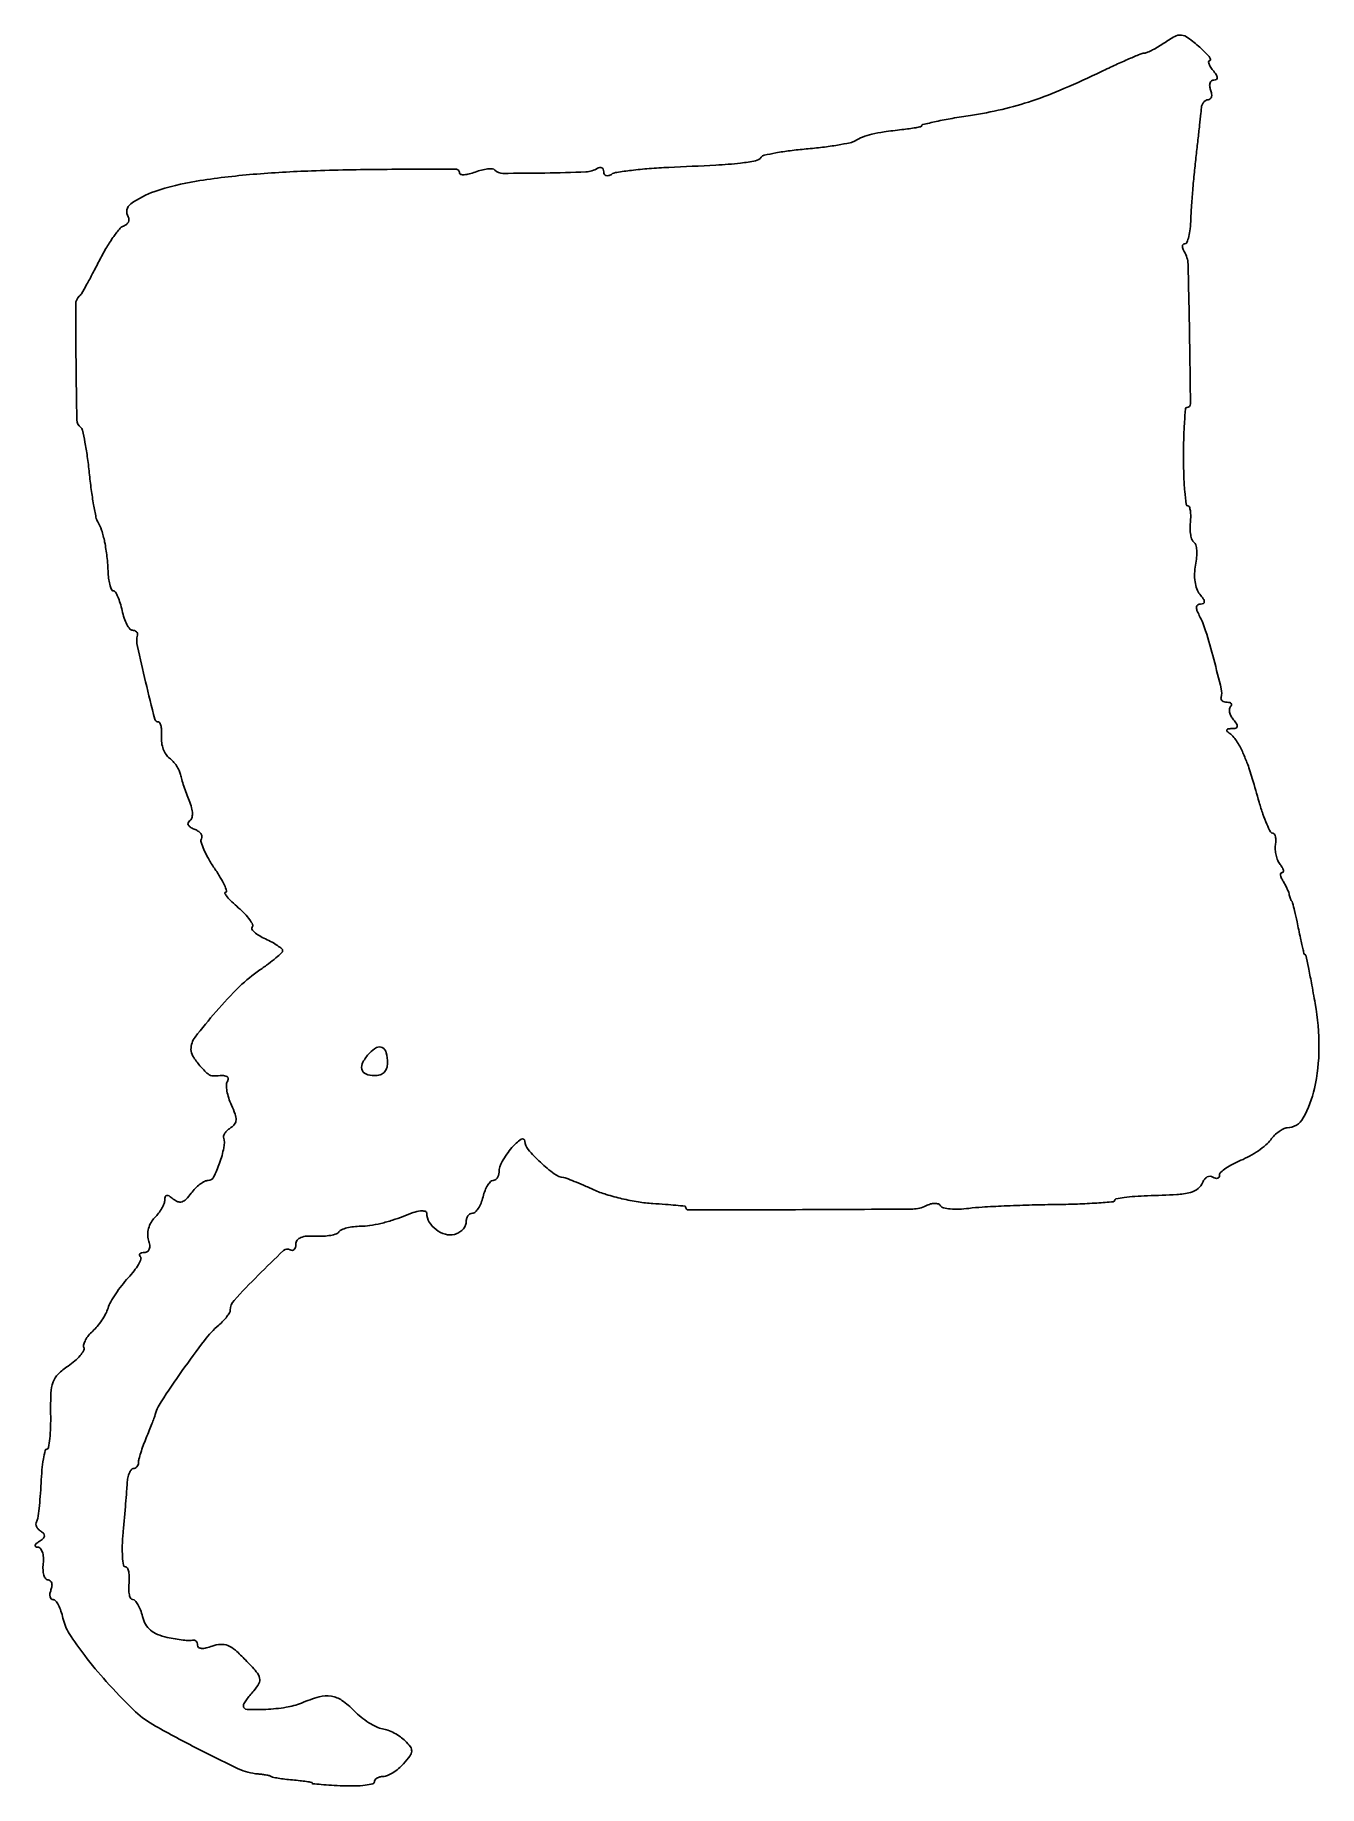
# Model space of a CAD drawing. Extents: x 0 to 196, y 1 to 268.
import ezdxf

# ---------------------------------------------------------------- set-up
doc = ezdxf.new("R2010")
doc.units = 0

msp = doc.modelspace()

# ---------------------------------------------------------------- linework, layer by layer
for points in [[(172.472506, 266.618403, -0.017491), (171.643951, 266.080244, -0.017875), (170.785674, 265.605431, -0.017946), (170.012997, 265.247622, -0.068044), (169.5, 265.110104, 0.06545), (168.864438, 264.943245, 0.004686), (167.178125, 264.236578, 0.006523), (165.179523, 263.345862, 0.004879), (163, 262.314319, -0.011616), (157.255476, 259.689634, -0.020463), (152.380936, 257.830152, -0.023054), (147.805064, 256.527158, -0.02121), (143, 255.608535, 0.00704), (140.208829, 255.15648, 0.010318), (137.768699, 254.673822, 0.004008), (135.686877, 254.199688, 0.347799), (135.5, 253.963529, -0.360165), (135.430326, 253.879351, -0.003689), (134.61875, 253.731158, -0.009623), (133.650234, 253.580831, -0.005846), (132.5, 253.438577, 0.008154), (129.793205, 253.091123, 0.022585), (127.907851, 252.73022, 0.031832), (126.503965, 252.29911, 0.04937), (125.369319, 251.736606, -0.089049), (124.609105, 251.431843, -0.009277), (122.711271, 251.076507, -0.011282), (120.415227, 250.743635, -0.008805), (117.90841, 250.482486, 0.009803), (115.44395, 250.220778, 0.014169), (113.279329, 249.885348, 0.00977), (111.513467, 249.524423, 0.178215), (111.039091, 249.217759, -0.184312), (110.175513, 248.673839, -0.022015), (107.903925, 248.322338, -0.01409), (104.125369, 248.014391, -0.002411), (96.9269, 247.666304, 0.008239), (93.940521, 247.486985, 0.010941), (91.232683, 247.219854, 0.008431), (88.993868, 246.911029, 0.100243), (88.1769, 246.60933, -0.071983), (87.726605, 246.413695, -0.147721), (87.345714, 246.424052, -0.188962), (87.094274, 246.633281, -0.126481), (87, 247, 0.094967), (86.926908, 247.381357, 0.173057), (86.720008, 247.616567, 0.172603), (86.410494, 247.668038, 0.09441), (86.046836, 247.528946, -0.128917), (84.29586, 246.99276, -0.005969), (78.026451, 246.812169, -0.00449), (71.615177, 246.761653, -0.198626), (70.401516, 247.265151, 0.182915), (70.011927, 247.4408, 0.040688), (69.268537, 247.426233, 0.037149), (68.359477, 247.265328, 0.028475), (67.397177, 246.960907, -0.027417), (66.477729, 246.667902, -0.050818), (65.704171, 246.549303, -0.078853), (65.179075, 246.605597, -0.338791), (65, 246.839549, 0.414754), (64.42379, 247.414697, 0.001339), (53.257659, 247.364209, 0.006841), (42.422523, 247.137927, 0.012112), (33.5, 246.612792, 0.018527), (24.830919, 245.566941, 0.042879), (18.472415, 243.991905, 0.073835), (14.829961, 242.11443, 0.393928), (14.430499, 240.112456, -0.134935), (14.542636, 239.730162, -0.124171), (14.449105, 239.330703, -0.105569), (14.156603, 238.974444, -0.076798), (13.710244, 238.719052, 0.131556), (13.075785, 238.258383, 0.018165), (12.087045, 236.943745, 0.019796), (11.012123, 235.262769, 0.01559), (9.979477, 233.364267, -0.004782), (8.998745, 231.464508, -0.00663), (8.080946, 229.782003, -0.004305), (7.282062, 228.390753, -0.079655), (6.960325, 228, 0.215123), (6.416666, 226.795615, 0.002572), (6.460051, 217.965873, 0.002472), (6.59282, 209.116107, 0.228736), (7.161512, 207.995672, -0.176554), (7.449573, 207.546166, -0.00818), (7.822812, 205.742408, -0.012721), (8.182606, 203.544256, -0.008709), (8.483814, 201.033193, 0.007678), (8.784254, 198.484069, 0.010073), (9.141073, 196.167352, 0.007852), (9.506881, 194.251494, 0.088845), (9.793372, 193.537521, -0.064345), (10.362799, 192.296916, -0.025502), (10.829125, 190.476704, -0.022518), (11.17536, 188.257617, -0.016062), (11.370413, 185.75, 0.023016), (11.46714, 184.696166, 0.03623), (11.656468, 183.807813, 0.040913), (11.899895, 183.169221, 0.288861), (12.168365, 183, -0.263655), (12.467748, 182.830339, -0.030483), (12.837032, 182.11875, -0.030321), (13.198701, 181.149461, -0.020078), (13.5, 180, 0.027524), (13.819532, 178.850988, 0.039605), (14.235766, 177.88125, 0.04518), (14.68121, 177.193748, 0.230346), (15.079455, 177, -0.08325), (15.418276, 176.943192, -0.113331), (15.680272, 176.779687, -0.128197), (15.823975, 176.535636, -0.124991), (15.832109, 176.25, 0.109171), (15.827422, 174.541827, 0.005574), (17.076155, 169.107972, 0.002807), (18.481876, 163.428818, 0.343234), (19.032957, 163, -0.295703), (19.265472, 162.849314, -0.054528), (19.429937, 162.339062, -0.043115), (19.515123, 161.61231, -0.026486), (19.495758, 160.75, 0.058189), (19.534033, 159.813137, 0.050057), (19.784867, 158.85914, 0.052565), (20.197675, 158.030474, 0.092282), (20.718689, 157.472605, -0.049616), (21.273658, 156.971284, -0.035759), (21.789268, 156.314429, -0.036347), (22.19311, 155.611321, -0.06274), (22.407174, 154.972605, 0.022652), (22.58976, 154.23722, 0.007938), (22.916338, 153.198203, 0.007863), (23.312231, 152.065124, 0.009116), (23.725468, 151, -0.030828), (24.096912, 149.903739, -0.061132), (24.227453, 148.996693, -0.086509), (24.123164, 148.314798, -0.171348), (23.79026, 147.889163, 0.171071), (23.567423, 147.60457, 0.21099), (23.59758, 147.272081, 0.123627), (23.915644, 146.932259, 0.051556), (24.479536, 146.646226, -0.053826), (25.071755, 146.342446, -0.084058), (25.490389, 145.953052, -0.115653), (25.674926, 145.543747, -0.188914), (25.607608, 145.174113, 0.219111), (25.542522, 144.644015, 0.025838), (25.972927, 143.503658, 0.027085), (26.66357, 142.132923, 0.018994), (27.580277, 140.66705, -0.013832), (28.480809, 139.25957, -0.026571), (29.109226, 138.076837, -0.032011), (29.444502, 137.215647, -0.506867), (29.286051, 136.998779, 0.566789), (29.183747, 136.827316, 0.049573), (29.533499, 136.307642, 0.028874), (30.23767, 135.550529, 0.013396), (31.232243, 134.647688, -0.022602), (32.235391, 133.702806, -0.037172), (32.98227, 132.808474, -0.043811), (33.418722, 132.070218, -0.318055), (33.353017, 131.68635, 0.34382), (33.313131, 131.363931, 0.075278), (33.693502, 130.902601, 0.049249), (34.406105, 130.380189, 0.02667), (35.370774, 129.876926, -0.017441), (36.37752, 129.375116, -0.025254), (37.225658, 128.857708, -0.023091), (37.856852, 128.383377, -0.22671), (37.993167, 128.089485, -0.205427), (37.84649, 127.758198, -0.011113), (36.972162, 126.981169, -0.015847), (35.852963, 126.089679, -0.010774), (34.527, 125.144281, 0.044484), (31.428282, 122.603671, 0.020136), (27.828323, 118.776904, 0.014546), (24.633366, 114.870228, 0.165595), (24, 113.010275, 0.142354), (24.304035, 111.964034, 0.035635), (25.372584, 110.519405, 0.033774), (26.610198, 109.25735, 0.201206), (27.464286, 108.964286, -0.016169), (28.80267, 109.01012, -0.101747), (29.46863, 108.8745, -0.295589), (29.679745, 108.560751, -0.143742), (29.546313, 108.074936, 0.146717), (29.404138, 107.545221, 0.036661), (29.496753, 106.644185, 0.034294), (29.760914, 105.584375, 0.02868), (30.18044, 104.503322, -0.021663), (30.741064, 103.116669, -0.090758), (30.883656, 102.232343, -0.150497), (30.672878, 101.596095, -0.099973), (30.107734, 101.066583, 0.04001), (29.63033, 100.715897, 0.049807), (29.25211, 100.316151, 0.058129), (29.018824, 99.928796, 0.168397), (28.990389, 99.621548, -0.110784), (29.024028, 97.997589, -0.035254), (28.373805, 95.652121, -0.030624), (27.461464, 93.507044, -0.284154), (26.641304, 93, 0.119432), (26.082239, 92.864527, 0.042126), (25.37856, 92.42367, 0.038913), (24.657107, 91.788775, 0.036722), (24.027406, 91.038024, -0.036359), (23.278829, 90.144229, -0.122837), (22.63689, 89.744929, -0.16788), (22.004705, 89.757986, -0.085058), (21.306647, 90.160469, 0.026327), (20.675846, 90.630209, 0.169345), (20.296535, 90.727846, 0.307448), (20.07354, 90.547474, 0.073663), (20, 90.051016, -0.093044), (19.893908, 89.485831, -0.035304), (19.549404, 88.757247, -0.033461), (19.053062, 87.998278, -0.034849), (18.466056, 87.323199, 0.069061), (17.906, 86.582638, 0.061077), (17.540179, 85.686543, 0.06254), (17.407702, 84.750996, 0.080947), (17.533444, 83.894628, -0.048233), (17.701235, 83.111019, -0.109651), (17.638783, 82.512001, -0.16393), (17.358524, 82.14125, -0.150763), (16.900721, 82, 0.048539), (16.468306, 81.957923, 0.144982), (16.207617, 81.821554, 0.260505), (16.147946, 81.622463, 0.142684), (16.274144, 81.392523, -0.293684), (16.36038, 80.995898, -0.039762), (15.982945, 80.187251, -0.035521), (15.325403, 79.199199, -0.02245), (14.429775, 78.142523, 0.021669), (13.444761, 76.984064, 0.018749), (12.512505, 75.688741, 0.019163), (11.756494, 74.450147, 0.050949), (11.345918, 73.5, -0.044531), (10.981116, 72.625184, -0.025942), (10.400057, 71.646875, -0.025781), (9.710875, 70.720029, -0.039274), (9.013472, 70, 0.040032), (8.387918, 69.352191, 0.04745), (7.912523, 68.646875, 0.054081), (7.64216, 67.989497, 0.153744), (7.653406, 67.5, -0.214839), (7.605059, 66.993556, -0.046173), (7.086893, 66.253275, -0.040463), (6.273905, 65.437782, -0.028976), (5.246887, 64.660085, 0.046716), (3.744139, 63.436031, 0.11105), (2.967472, 62.231473, 0.077273), (2.629992, 60.542874, 0.014827), (2.588112, 57.410085, -0.01144), (2.574437, 55.335832, -0.018936), (2.456643, 53.589212, -0.013524), (2.274435, 52.219527, -0.36829), (2.016824, 52, 0.348996), (1.746056, 51.784794, 0.014168), (1.481564, 50.475594, 0.019455), (1.258921, 48.800035, 0.011901), (1.120631, 46.810533, -0.007556), (0.996525, 44.768774, -0.010209), (0.818792, 42.927675, -0.007512), (0.616927, 41.403529, -0.102071), (0.425608, 40.879631, 0.149562), (0.33737, 40.54341, 0.098681), (0.431885, 40.152102, 0.081954), (0.695287, 39.764819, 0.064192), (1.090451, 39.444098, -0.074313), (1.525237, 39.076448, -0.220943), (1.632491, 38.711202, -0.171994), (1.427154, 38.326175, -0.043884), (0.856763, 37.890313, 0.03192), (0.385718, 37.547875, 0.152705), (0.207088, 37.272419, 0.364954), (0.290089, 37.090301, 0.107799), (0.612487, 37.015313, -0.222447), (1.01635, 36.819462, -0.090215), (1.317567, 36.270123, -0.06554), (1.474273, 35.458459, -0.042316), (1.450543, 34.5, 0.03858), (1.419685, 33.542405, 0.061209), (1.556038, 32.734375, 0.085064), (1.826283, 32.187763, 0.239931), (2.195045, 32, -0.174158), (2.534968, 31.877896, -0.149527), (2.745582, 31.559375, -0.104697), (2.783862, 31.074203, -0.059196), (2.638374, 30.5, 0.050889), (2.48261, 29.925396, 0.092538), (2.493044, 29.440625, 0.141905), (2.661728, 29.122844, 0.202937), (2.95193, 29, -0.227951), (3.335881, 28.815362, -0.046212), (3.763045, 28.166142, -0.040276), (4.160876, 27.24852, -0.028101), (4.464565, 26.161333, 0.087691), (5.428069, 23.824916, 0.022324), (7.78728, 20.454516, 0.020229), (11.081031, 16.510574, 0.01306), (15.191789, 12.20604, 0.066107), (18.18061, 9.932605, 0.010661), (24.625235, 6.437485, 0.009361), (31.231319, 3.190025, 0.08981), (34.25, 2.390113, -0.012356), (34.938481, 2.317832, -0.016442), (35.559375, 2.216233, -0.013732), (36.064169, 2.102006, -0.137208), (36.25, 1.994936, 0.154266), (36.458485, 1.883918, 0.006294), (37.307813, 1.737602, 0.010476), (38.332393, 1.596286, 0.007184), (39.5, 1.47708, -0.006765), (40.650227, 1.360621, -0.011136), (41.61875, 1.227386, -0.004899), (42.420939, 1.090695, -0.362826), (42.5, 0.996086, 0.386313), (42.583544, 0.904092, 0.002038), (43.895313, 0.782917, 0.007136), (45.428678, 0.669601, 0.004297), (47.25, 0.576818, 0.016055), (49.071021, 0.558249, 0.026514), (50.604688, 0.673376, 0.024926), (51.755396, 0.880135, 0.349011), (52, 1.187876, -0.162376), (52.103326, 1.497656, -0.09622), (52.395097, 1.761439, -0.077559), (52.830604, 1.939644, -0.058465), (53.345012, 2, 0.103879), (53.983976, 2.134197, 0.036682), (54.814947, 2.574615, 0.034515), (55.683627, 3.207577, 0.034147), (56.460304, 3.956137, 0.022891), (57.427344, 5.12833, 0.145453), (57.692903, 5.844389, 0.177082), (57.497151, 6.514342, 0.037666), (56.69218, 7.450677, 0.044403), (55.962195, 8.061367, 0.030424), (55.039031, 8.623652, 0.030739), (54.075214, 9.05961, 0.05302), (53.224751, 9.283471, -0.075397), (52.31775, 9.56598, -0.028657), (51.158005, 10.214324, -0.027594), (49.957645, 11.075319, -0.03026), (48.897863, 12.038931, 0.046143), (47.054082, 13.611522, 0.117589), (45.432401, 14.258979, 0.103535), (43.563841, 14.145645, 0.031101), (40.853106, 13.219884, -0.058212), (38.515595, 12.560391, -0.028494), (35.432066, 12.24564, -0.020931), (32.5637, 12.237337, -0.402848), (32, 12.823439, -0.13765), (32.082638, 13.117925, -0.015551), (32.465251, 13.704136, -0.017904), (32.977282, 14.384479, -0.013649), (33.583835, 15.092636, 0.054703), (34.376929, 16.188959, 0.196693), (34.485408, 17.028212, 0.113565), (33.978453, 17.987779, 0.013238), (32.333835, 19.793725, 0.022867), (30.783557, 21.266947, 0.080333), (29.616416, 21.988756, 0.114134), (28.516207, 22.173383, 0.074219), (27.25, 21.904573, -0.030369), (26.32502, 21.621846, -0.073279), (25.614205, 21.557969, -0.135091), (25.172978, 21.706752, -0.249229), (25, 22.032224, 0.079428), (24.943444, 22.385999, 0.11653), (24.779688, 22.653658, 0.136761), (24.535459, 22.79281, 0.130895), (24.25, 22.78874, -0.08655), (23.789269, 22.74163, -0.011233), (22.801093, 22.834032, -0.012816), (21.623859, 23.001531, -0.010388), (20.370744, 23.239591, -0.043329), (18.887166, 23.690588, -0.081162), (17.816638, 24.337673, -0.090158), (17.079539, 25.239347, -0.064985), (16.601692, 26.450851, 0.029247), (16.295027, 27.427044, 0.041051), (15.902077, 28.251188, 0.047163), (15.486017, 28.832472, 0.217149), (15.118461, 29, -0.273257), (14.814706, 29.179402, -0.070121), (14.603399, 29.734375, -0.051606), (14.505463, 30.542039, -0.031732), (14.549457, 31.5, 0.031201), (14.594469, 32.457987, 0.050828), (14.499542, 33.265625, 0.06881), (14.292874, 33.821468, 0.276064), (13.994164, 34, -0.369737), (13.692323, 34.258548, -0.022179), (13.550745, 35.542187, -0.024689), (13.523399, 37.23707, -0.014739), (13.649797, 39.25, 0.001266), (13.845323, 41.425, 0.001235), (14.03148, 43.61875, 0.001216), (14.18553, 45.546232, 0.004634), (14.267577, 46.75, -0.033593), (14.376688, 47.611733, -0.049981), (14.596101, 48.339062, -0.063149), (14.883409, 48.842026, -0.235639), (15.2, 49, 0.116114), (15.505151, 49.071833, 0.100489), (15.765, 49.274627, 0.093181), (15.939422, 49.577873, 0.084235), (16, 49.9349, -0.064093), (16.067904, 50.462453, -0.011372), (16.342573, 51.422109, -0.012139), (16.719738, 52.538575, -0.010672), (17.166206, 53.6849, 0.002121), (17.622447, 54.79957, 0.002797), (18.028418, 55.819939, 0.002024), (18.36031, 56.678112, 0.027034), (18.463747, 57, -0.081013), (19.442345, 59.199966, -0.008168), (22.675184, 63.960553, -0.00991), (26.065857, 68.584624, -0.05015), (28.25, 70.916293, 0.022413), (28.919952, 71.556448, 0.027134), (29.485938, 72.216179, 0.027452), (29.89238, 72.810378, 0.137107), (30, 73.195469, -0.188423), (30.578833, 74.676931, -0.009381), (34.257091, 78.518235, -0.007283), (38.125922, 82.297978, -0.340503), (39.15508, 82.404155, 0.151103), (39.475522, 82.32109, 0.191592), (39.751805, 82.446096, 0.131102), (39.938513, 82.782576, 0.061545), (40, 83.280218, -0.17001), (40.206951, 83.87127, -0.129759), (40.761017, 84.283041, -0.079602), (41.69964, 84.495082, -0.030692), (43.03891, 84.497685, 0.026592), (44.240518, 84.490177, 0.034175), (45.337922, 84.617211, 0.036452), (46.204092, 84.844333, 0.173693), (46.597927, 85.15845, -0.157486), (46.980324, 85.483699, -0.036394), (47.793293, 85.752795, -0.034105), (48.81961, 85.93819, -0.02764), (49.936893, 86, 0.039599), (51.273605, 86.106032, 0.018119), (52.991711, 86.444567, 0.017812), (54.784726, 86.933859, 0.023444), (56.377876, 87.51342, -0.018605), (57.899274, 88.083604, -0.048951), (59.033768, 88.341526, -0.092378), (59.742703, 88.299997, -0.344775), (60, 87.971214, 0.138003), (60.370885, 86.653053, 0.093525), (61.423323, 85.488934, 0.093002), (62.833757, 84.783516, 0.134317), (64.220472, 84.767906, 0.068348), (64.900691, 85.049313, 0.06904), (65.477264, 85.502929, 0.075422), (65.866487, 86.053035, 0.11683), (66, 86.616631, -0.069186), (66.073513, 87.145361, -0.085332), (66.288153, 87.593635, -0.099977), (66.606875, 87.893364, -0.13975), (66.980948, 88, 0.196992), (67.401511, 88.172385, 0.05533), (67.858059, 88.734375, 0.046776), (68.277157, 89.542915, 0.034719), (68.589356, 90.5, -0.031538), (68.894893, 91.457251, -0.043524), (69.294405, 92.265625, -0.050787), (69.722675, 92.831931, -0.208396), (70.108408, 93, 0.137991), (70.450175, 93.096152, 0.098069), (70.744627, 93.367188, 0.084264), (70.946903, 93.772254, 0.069416), (71.022236, 94.25, -0.130648), (71.4906, 95.893562, -0.039587), (73.002621, 98.026952, -0.069712), (74.39685, 99.289557, -0.596984), (74.977764, 98.987349, 0.176722), (75.451477, 97.745915, 0.02584), (77.352026, 95.770286, 0.027502), (79.465289, 93.997138, 0.136538), (80.896381, 93.439242, -0.067718), (81.293367, 93.343964, -0.003642), (82.497687, 92.865646, -0.00564), (83.923781, 92.268366, -0.004079), (85.5, 91.571896, 0.031561), (87.391385, 90.85755, 0.017087), (89.79375, 90.208554, 0.01696), (92.29396, 89.712753, 0.025602), (94.5, 89.467641, -0.003372), (96.417191, 89.340523, -0.005602), (98.03125, 89.204369, -0.001261), (99.429785, 89.067039, -0.385102), (99.5, 88.989395, 0.414857), (100.000526, 88.489966, 0.000417), (117.342544, 88.542497, 0.000899), (134.195567, 88.637921, 0.118072), (136.189312, 89.131144, -0.049253), (136.885682, 89.408592, -0.069537), (137.545944, 89.502896, -0.088115), (138.080767, 89.409571, -0.168747), (138.414798, 89.137859, 0.201904), (138.848551, 88.829003, 0.032071), (139.902235, 88.663064, 0.031225), (141.240787, 88.623362, 0.022746), (142.725487, 88.739797, -0.015805), (144.768645, 88.92859, -0.003972), (148.108424, 89.104394, -0.004051), (151.931793, 89.244185, -0.004073), (155.75, 89.321698, 0.0054), (159.296786, 89.403117, 0.008976), (162.282813, 89.557643, 0.003203), (164.799637, 89.749448, 0.39026), (165, 89.967056, -0.362661), (165.181925, 90.184887, -0.01035), (166.46875, 90.390523, -0.016443), (168.08301, 90.560448, -0.009989), (170, 90.660256, 0.006228), (174.457008, 90.858707, 0.045849), (176.562222, 91.173834, 0.108888), (177.732655, 91.749561, 0.133364), (178.449904, 92.730049, -0.078568), (178.730606, 93.216664, -0.10682), (179.124258, 93.533649, -0.124103), (179.567422, 93.631891, -0.131955), (179.992937, 93.504365, 0.070218), (180.378334, 93.335314, 0.145152), (180.704175, 93.340244, 0.18977), (180.91899, 93.513423, 0.13003), (181, 93.819663, -0.210447), (181.195271, 94.263058, -0.033452), (181.954688, 94.869961, -0.032196), (183.005283, 95.503992, -0.023141), (184.25, 96.078381, 0.029124), (185.590101, 96.716332, 0.024517), (186.929157, 97.54019, 0.025232), (188.078556, 98.415854, 0.060437), (188.806704, 99.199701, -0.038615), (189.394854, 99.890877, -0.039078), (190.080094, 100.480393, -0.042043), (190.756991, 100.893814, -0.109921), (191.306704, 101.031425, 0.267025), (193.772641, 102.537211, 0.069667), (195.478889, 107.048208, 0.055289), (196.177601, 113.258702, 0.043675), (195.598266, 120, 0.002656), (195.022666, 123.193347, 0.006508), (194.55628, 125.53418, 0.002204), (194.155633, 127.376899, 0.351572), (194.002201, 127.5, -0.33744), (193.930274, 127.55478, -0.00319), (193.747558, 128.234375, -0.008879), (193.551311, 129.041509, -0.005431), (193.347123, 130, 0.002389), (192.829106, 132.506362, 0.00738), (192.446042, 134.192832, 0.006719), (192.14166, 135.377236, 0.103728), (191.951511, 135.75, -0.069031), (191.86461, 135.894786, -0.018341), (191.767977, 136.146875, -0.018242), (191.678213, 136.444536, -0.017869), (191.609687, 136.75, 0.047426), (191.502689, 137.122479, 0.015601), (191.277441, 137.646875, 0.015382), (190.989809, 138.2164, 0.016827), (190.67567, 138.75, -0.037536), (190.41932, 139.229804, -0.081707), (190.315296, 139.632812, -0.15783), (190.374317, 139.89245, -0.264468), (190.563428, 140, 0.299483), (190.73193, 140.110871, 0.164431), (190.752717, 140.367187, 0.074918), (190.585087, 140.76974, 0.031932), (190.25087, 141.25, -0.068059), (189.890765, 141.856357, -0.041854), (189.632001, 142.646875, -0.041251), (189.504645, 143.488244, -0.057099), (189.539941, 144.25, 0.037593), (189.59722, 144.920455, 0.061621), (189.533042, 145.485937, 0.08809), (189.366379, 145.867492, 0.250886), (189.118921, 146, -0.282021), (188.781331, 146.206869, -0.015019), (188.220043, 147.395312, -0.019919), (187.622566, 148.929535, -0.012822), (187.047663, 150.75, 0.000696), (186.001009, 154.367539, 0.009034), (185.58523, 155.706438, 0.015628), (185.190112, 156.787466, 0.004063), (184.486575, 158.5, 0.028411), (184.085886, 159.319572, 0.024763), (183.57766, 160.128314, 0.02554), (183.043613, 160.814109, 0.06451), (182.572942, 161.234687, -0.041268), (182.175123, 161.558301, -0.305325), (182.126115, 161.785186, -0.266268), (182.321647, 161.940225, -0.03471), (182.872445, 161.984687, 0.054651), (183.484157, 162.058664, 0.29649), (183.704551, 162.288336, 0.1956), (183.627256, 162.673592, 0.027106), (183.131121, 163.342009, -0.050768), (182.753708, 163.904134, -0.066538), (182.537806, 164.483088, -0.082297), (182.507446, 164.989854, -0.171918), (182.675343, 165.342009, 0.113033), (182.832285, 165.592176, 0.253554), (182.79734, 165.806715, 0.172529), (182.56848, 165.953729, 0.057388), (182.166667, 166, -0.064454), (181.737043, 166.055613, -0.104102), (181.408686, 166.220313, -0.138385), (181.232788, 166.464937, -0.161212), (181.224604, 166.75, 0.132612), (181.260156, 168.052519, 0.005593), (180.116881, 172.575524, 0.009357), (178.874704, 176.936643, 0.048414), (177.915807, 179.25, -0.031534), (177.558014, 180.037092, -0.119657), (177.490904, 180.56934, -0.230247), (177.687353, 180.878979, -0.139094), (178.113971, 181, 0.1174), (178.533296, 181.099833, 0.303978), (178.678646, 181.357787, 0.130339), (178.522832, 181.803521, 0.024309), (177.997941, 182.502481, -0.088007), (177.538658, 183.30994, -0.048984), (177.264674, 184.411803, -0.044726), (177.193425, 185.673052, -0.041132), (177.342742, 186.963708, 0.028427), (177.508365, 188.134275, 0.038243), (177.516146, 189.204442, 0.042438), (177.385398, 190.046723, 0.197093), (177.102089, 190.436906, -0.165903), (176.799834, 190.804313, -0.044744), (176.595603, 191.541757, -0.040195), (176.501934, 192.471608, -0.032357), (176.546787, 193.475679, 0.024519), (176.605209, 194.443261, 0.040668), (176.548043, 195.258404, 0.050722), (176.399314, 195.834476, 0.314045), (176.161944, 195.99974, -0.380334), (175.897288, 196.234916, -0.007346), (175.694446, 198.202242, -0.013734), (175.547612, 200.622902, -0.00828), (175.5, 203.497981, -0.006251), (175.53595, 206.37328, -0.010391), (175.646875, 208.79428, -0.00427), (175.798738, 210.812421, -0.388973), (176, 210.998126, 0.416353), (176.557856, 211.563778, 0.001358), (176.413554, 222.408856, 0.002548), (176.19229, 232.884686, 0.132609), (175.618483, 234.80829, -0.04849), (175.393901, 235.2654, -0.105518), (175.335967, 235.650006, -0.182371), (175.44759, 235.89894, -0.199639), (175.690983, 236.00024, 0.30648), (176.01271, 236.218029, 0.034505), (176.297743, 237.101901, 0.032429), (176.515802, 238.313063, 0.020297), (176.620481, 239.75024, -0.009207), (176.714191, 241.60313, -0.003585), (176.90926, 244.161008, -0.003547), (177.160033, 246.928118, -0.004396), (177.434371, 249.5, 0.00063), (177.70742, 251.88904, 0.00079), (177.954282, 254.104688, 0.000632), (178.156164, 255.964662, 0.006204), (178.230557, 256.75, -0.07217), (178.340451, 257.227675, -0.081479), (178.579362, 257.632812, -0.091741), (178.906958, 257.90452, -0.128054), (179.273655, 258, 0.19079), (179.583389, 258.122653, 0.145561), (179.768674, 258.440625, 0.097465), (179.790122, 258.925546, 0.054126), (179.638374, 259.5, -0.063955), (179.498725, 260.073955, -0.110935), (179.552352, 260.559375, -0.151648), (179.786066, 260.878577, -0.160814), (180.15383, 261, 0.144652), (180.525786, 261.109908, 0.281709), (180.65475, 261.37895, 0.12063), (180.491924, 261.835917, 0.02759), (180, 262.5, -0.029148), (179.575809, 263.07639, -0.068322), (179.348587, 263.559375, -0.153462), (179.34897, 263.8669, -0.327233), (179.530565, 264, 0.526973), (179.640445, 264.160332, 0.071129), (179.400836, 264.5875, 0.035152), (178.83211, 265.231399, 0.015648), (178, 266, 0.01782), (176.182969, 267.465801, 0.13373), (175.164303, 267.869478, 0.155307), (174.154675, 267.668243, 0.026537)], [(54, 110.940983, -0.077002), (53.870271, 110.103605, -0.12387), (53.492399, 109.492623, -0.121293), (52.863653, 109.12506, -0.072026), (52, 109, -0.096358), (50.686965, 109.255415, -0.247824), (50.08249, 109.972068, -0.18492), (50.249126, 111.068115, -0.057394), (51.25, 112.437246, -0.081489), (52.32475, 113.275276, -0.254795), (53.210816, 113.275873, -0.211067), (53.812235, 112.495281, -0.060183)]]:
    msp.add_lwpolyline(points, format="xyb", close=True)

doc.saveas('drawing.dxf')
